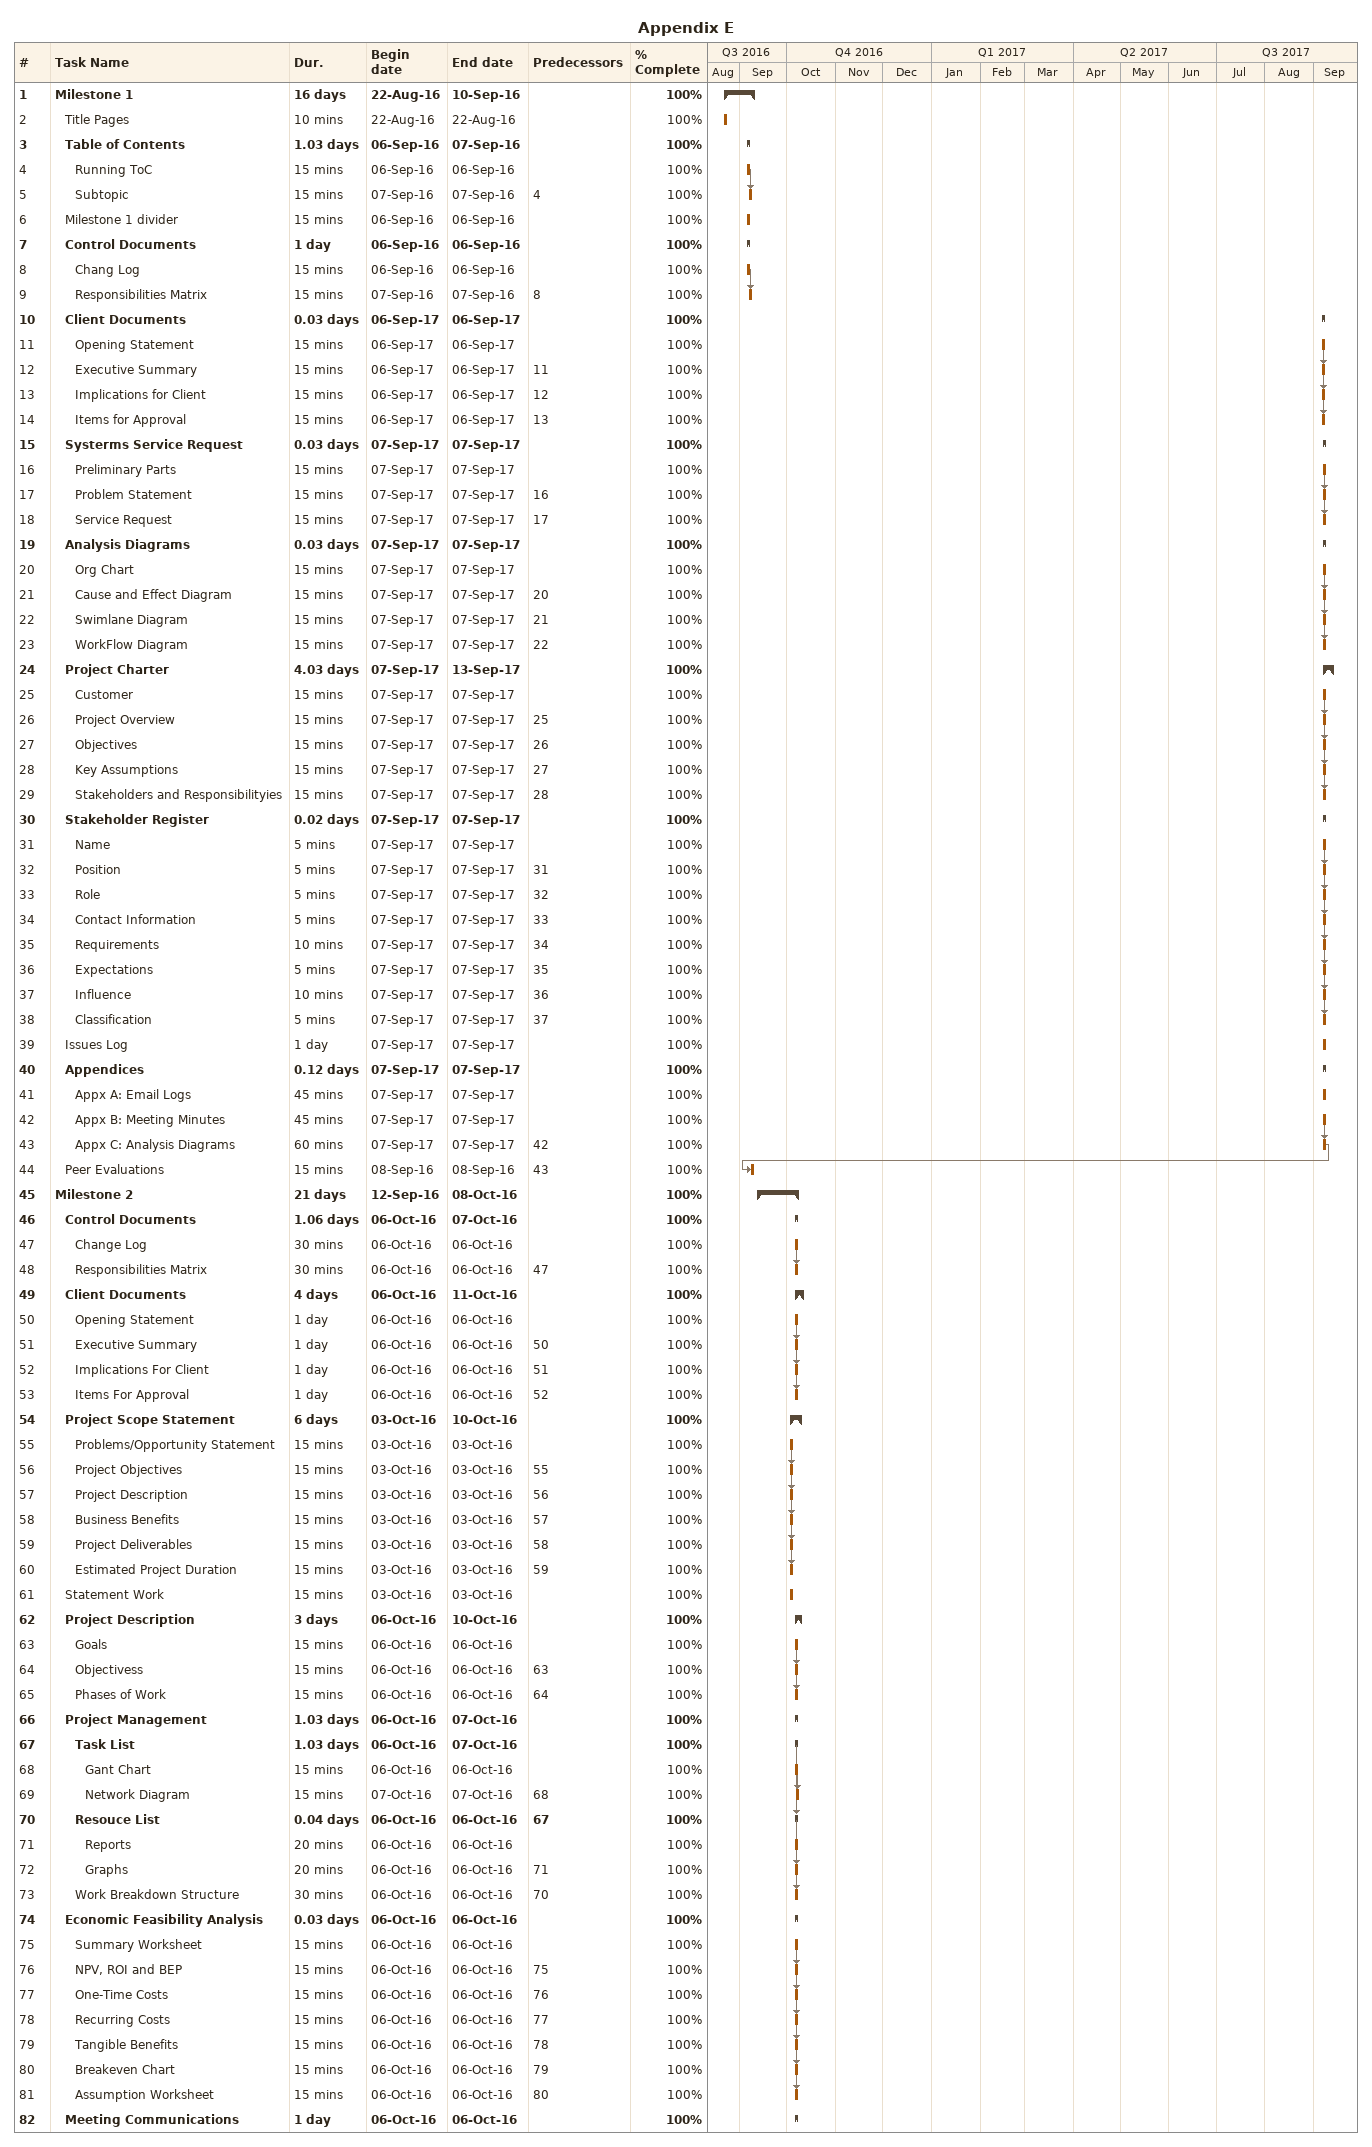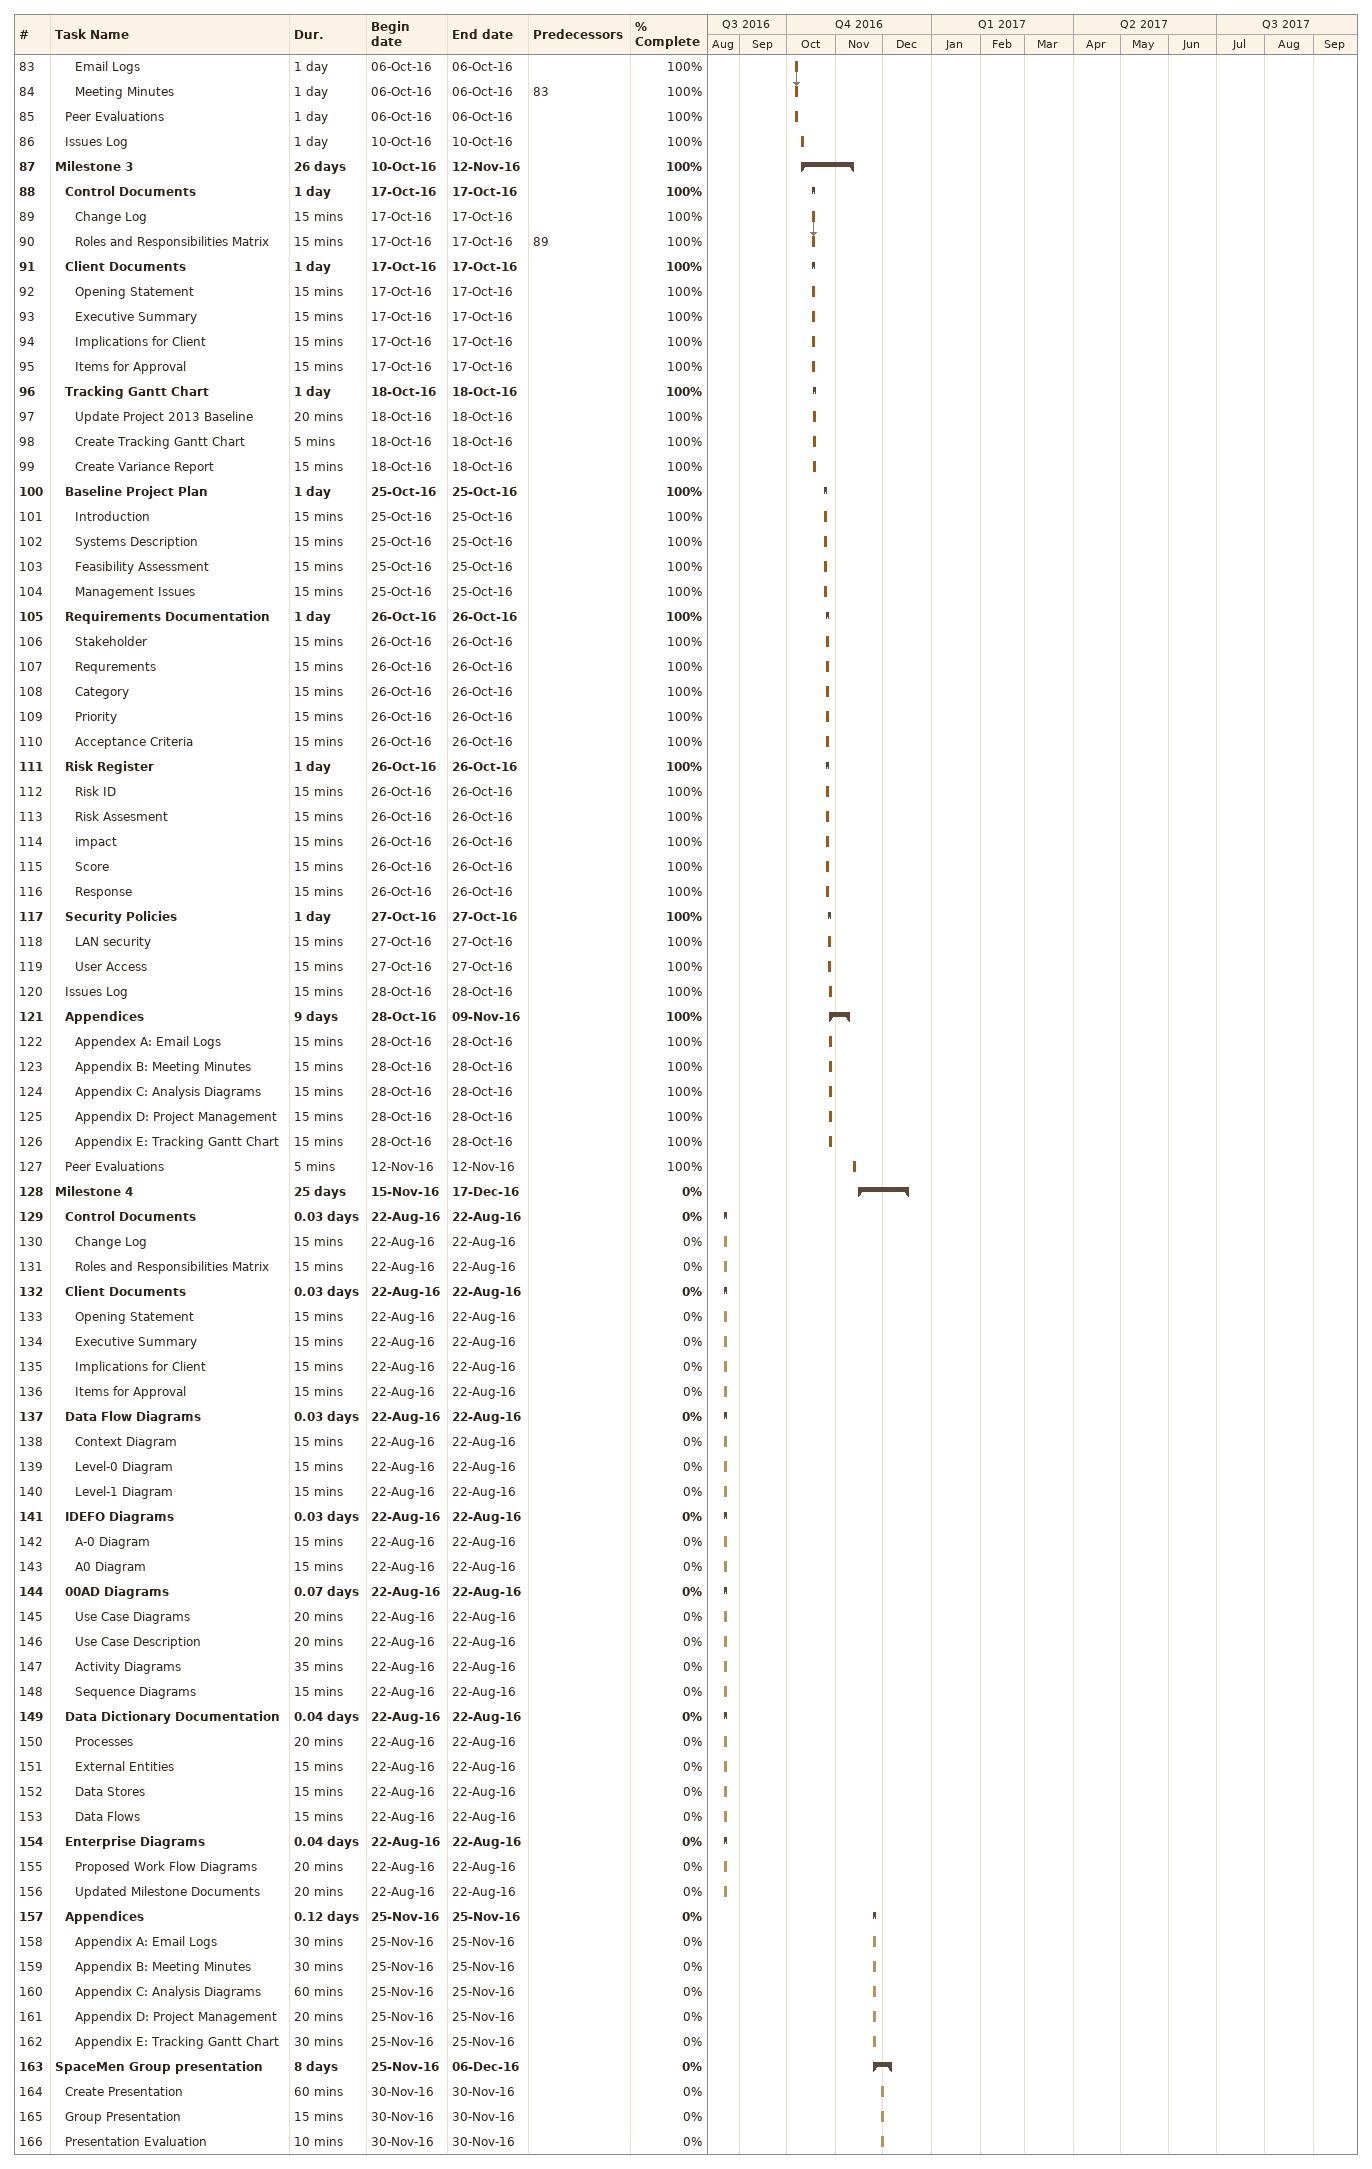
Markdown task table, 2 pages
Appendix E

| ID | Level | Task | Duration | Start | Finish | Predecessors | % complete |
|---|---|---|---|---|---|---|---|
| 1 | 1 | **Milestone 1** | 16d | 2016-08-22 | 2016-09-10 |  | 100 |
| 2 | 2 | Title Pages | 10min | 2016-08-22 | 2016-08-22 |  | 100 |
| 3 | 2 | **Table of Contents** | 1.03d | 2016-09-06 | 2016-09-07 |  | 100 |
| 4 | 3 | Running ToC | 15min | 2016-09-06 | 2016-09-06 |  | 100 |
| 5 | 3 | Subtopic | 15min | 2016-09-07 | 2016-09-07 | 4 | 100 |
| 6 | 2 | Milestone 1 divider | 15min | 2016-09-06 | 2016-09-06 |  | 100 |
| 7 | 2 | **Control Documents** | 1d | 2016-09-06 | 2016-09-06 |  | 100 |
| 8 | 3 | Chang Log | 15min | 2016-09-06 | 2016-09-06 |  | 100 |
| 9 | 3 | Responsibilities Matrix | 15min | 2016-09-07 | 2016-09-07 | 8 | 100 |
| 10 | 2 | **Client Documents** | 0.03d | 2017-09-06 | 2017-09-06 |  | 100 |
| 11 | 3 | Opening Statement | 15min | 2017-09-06 | 2017-09-06 |  | 100 |
| 12 | 3 | Executive Summary | 15min | 2017-09-06 | 2017-09-06 | 11 | 100 |
| 13 | 3 | Implications for Client | 15min | 2017-09-06 | 2017-09-06 | 12 | 100 |
| 14 | 3 | Items for Approval | 15min | 2017-09-06 | 2017-09-06 | 13 | 100 |
| 15 | 2 | **Systerms Service Request** | 0.03d | 2017-09-07 | 2017-09-07 |  | 100 |
| 16 | 3 | Preliminary Parts | 15min | 2017-09-07 | 2017-09-07 |  | 100 |
| 17 | 3 | Problem Statement | 15min | 2017-09-07 | 2017-09-07 | 16 | 100 |
| 18 | 3 | Service Request | 15min | 2017-09-07 | 2017-09-07 | 17 | 100 |
| 19 | 2 | **Analysis Diagrams** | 0.03d | 2017-09-07 | 2017-09-07 |  | 100 |
| 20 | 3 | Org Chart | 15min | 2017-09-07 | 2017-09-07 |  | 100 |
| 21 | 3 | Cause and Effect Diagram | 15min | 2017-09-07 | 2017-09-07 | 20 | 100 |
| 22 | 3 | Swimlane Diagram | 15min | 2017-09-07 | 2017-09-07 | 21 | 100 |
| 23 | 3 | WorkFlow Diagram | 15min | 2017-09-07 | 2017-09-07 | 22 | 100 |
| 24 | 2 | **Project Charter** | 4.03d | 2017-09-07 | 2017-09-13 |  | 100 |
| 25 | 3 | Customer | 15min | 2017-09-07 | 2017-09-07 |  | 100 |
| 26 | 3 | Project Overview | 15min | 2017-09-07 | 2017-09-07 | 25 | 100 |
| 27 | 3 | Objectives | 15min | 2017-09-07 | 2017-09-07 | 26 | 100 |
| 28 | 3 | Key Assumptions | 15min | 2017-09-07 | 2017-09-07 | 27 | 100 |
| 29 | 3 | Stakeholders and Responsibilityies | 15min | 2017-09-07 | 2017-09-07 | 28 | 100 |
| 30 | 2 | **Stakeholder Register** | 0.02d | 2017-09-07 | 2017-09-07 |  | 100 |
| 31 | 3 | Name | 5min | 2017-09-07 | 2017-09-07 |  | 100 |
| 32 | 3 | Position | 5min | 2017-09-07 | 2017-09-07 | 31 | 100 |
| 33 | 3 | Role | 5min | 2017-09-07 | 2017-09-07 | 32 | 100 |
| 34 | 3 | Contact Information | 5min | 2017-09-07 | 2017-09-07 | 33 | 100 |
| 35 | 3 | Requirements | 10min | 2017-09-07 | 2017-09-07 | 34 | 100 |
| 36 | 3 | Expectations | 5min | 2017-09-07 | 2017-09-07 | 35 | 100 |
| 37 | 3 | Influence | 10min | 2017-09-07 | 2017-09-07 | 36 | 100 |
| 38 | 3 | Classification | 5min | 2017-09-07 | 2017-09-07 | 37 | 100 |
| 39 | 2 | Issues Log | 1d | 2017-09-07 | 2017-09-07 |  | 100 |
| 40 | 2 | **Appendices** | 0.12d | 2017-09-07 | 2017-09-07 |  | 100 |
| 41 | 3 | Appx A: Email Logs | 45min | 2017-09-07 | 2017-09-07 |  | 100 |
| 42 | 3 | Appx B: Meeting Minutes | 45min | 2017-09-07 | 2017-09-07 |  | 100 |
| 43 | 3 | Appx C: Analysis Diagrams | 60min | 2017-09-07 | 2017-09-07 | 42 | 100 |
| 44 | 2 | Peer Evaluations | 15min | 2016-09-08 | 2016-09-08 | 43 | 100 |
| 45 | 1 | **Milestone 2** | 21d | 2016-09-12 | 2016-10-08 |  | 100 |
| 46 | 2 | **Control Documents** | 1.06d | 2016-10-06 | 2016-10-07 |  | 100 |
| 47 | 3 | Change Log | 30min | 2016-10-06 | 2016-10-06 |  | 100 |
| 48 | 3 | Responsibilities Matrix | 30min | 2016-10-06 | 2016-10-06 | 47 | 100 |
| 49 | 2 | **Client Documents** | 4d | 2016-10-06 | 2016-10-11 |  | 100 |
| 50 | 3 | Opening Statement | 1d | 2016-10-06 | 2016-10-06 |  | 100 |
| 51 | 3 | Executive Summary | 1d | 2016-10-06 | 2016-10-06 | 50 | 100 |
| 52 | 3 | Implications For Client | 1d | 2016-10-06 | 2016-10-06 | 51 | 100 |
| 53 | 3 | Items For Approval | 1d | 2016-10-06 | 2016-10-06 | 52 | 100 |
| 54 | 2 | **Project Scope Statement** | 6d | 2016-10-03 | 2016-10-10 |  | 100 |
| 55 | 3 | Problems/Opportunity Statement | 15min | 2016-10-03 | 2016-10-03 |  | 100 |
| 56 | 3 | Project Objectives | 15min | 2016-10-03 | 2016-10-03 | 55 | 100 |
| 57 | 3 | Project Description | 15min | 2016-10-03 | 2016-10-03 | 56 | 100 |
| 58 | 3 | Business Benefits | 15min | 2016-10-03 | 2016-10-03 | 57 | 100 |
| 59 | 3 | Project Deliverables | 15min | 2016-10-03 | 2016-10-03 | 58 | 100 |
| 60 | 3 | Estimated Project Duration | 15min | 2016-10-03 | 2016-10-03 | 59 | 100 |
| 61 | 2 | Statement Work | 15min | 2016-10-03 | 2016-10-03 |  | 100 |
| 62 | 2 | **Project Description** | 3d | 2016-10-06 | 2016-10-10 |  | 100 |
| 63 | 3 | Goals | 15min | 2016-10-06 | 2016-10-06 |  | 100 |
| 64 | 3 | Objectivess | 15min | 2016-10-06 | 2016-10-06 | 63 | 100 |
| 65 | 3 | Phases of Work | 15min | 2016-10-06 | 2016-10-06 | 64 | 100 |
| 66 | 2 | **Project Management** | 1.03d | 2016-10-06 | 2016-10-07 |  | 100 |
| 67 | 3 | **Task List** | 1.03d | 2016-10-06 | 2016-10-07 |  | 100 |
| 68 | 4 | Gant Chart | 15min | 2016-10-06 | 2016-10-06 |  | 100 |
| 69 | 4 | Network Diagram | 15min | 2016-10-07 | 2016-10-07 | 68 | 100 |
| 70 | 3 | **Resouce List** | 0.04d | 2016-10-06 | 2016-10-06 | 67 | 100 |
| 71 | 4 | Reports | 20min | 2016-10-06 | 2016-10-06 |  | 100 |
| 72 | 4 | Graphs | 20min | 2016-10-06 | 2016-10-06 | 71 | 100 |
| 73 | 3 | Work Breakdown Structure | 30min | 2016-10-06 | 2016-10-06 | 70 | 100 |
| 74 | 2 | **Economic Feasibility Analysis** | 0.03d | 2016-10-06 | 2016-10-06 |  | 100 |
| 75 | 3 | Summary Worksheet | 15min | 2016-10-06 | 2016-10-06 |  | 100 |
| 76 | 3 | NPV, ROI and BEP | 15min | 2016-10-06 | 2016-10-06 | 75 | 100 |
| 77 | 3 | One-Time Costs | 15min | 2016-10-06 | 2016-10-06 | 76 | 100 |
| 78 | 3 | Recurring Costs | 15min | 2016-10-06 | 2016-10-06 | 77 | 100 |
| 79 | 3 | Tangible Benefits | 15min | 2016-10-06 | 2016-10-06 | 78 | 100 |
| 80 | 3 | Breakeven Chart | 15min | 2016-10-06 | 2016-10-06 | 79 | 100 |
| 81 | 3 | Assumption Worksheet | 15min | 2016-10-06 | 2016-10-06 | 80 | 100 |
| 82 | 2 | **Meeting Communications** | 1d | 2016-10-06 | 2016-10-06 |  | 100 |
| 83 | 3 | Email Logs | 1d | 2016-10-06 | 2016-10-06 |  | 100 |
| 84 | 3 | Meeting Minutes | 1d | 2016-10-06 | 2016-10-06 | 83 | 100 |
| 85 | 2 | Peer Evaluations | 1d | 2016-10-06 | 2016-10-06 |  | 100 |
| 86 | 2 | Issues Log | 1d | 2016-10-10 | 2016-10-10 |  | 100 |
| 87 | 1 | **Milestone 3** | 26d | 2016-10-10 | 2016-11-12 |  | 100 |
| 88 | 2 | **Control Documents** | 1d | 2016-10-17 | 2016-10-17 |  | 100 |
| 89 | 3 | Change Log | 15min | 2016-10-17 | 2016-10-17 |  | 100 |
| 90 | 3 | Roles and Responsibilities Matrix | 15min | 2016-10-17 | 2016-10-17 | 89 | 100 |
| 91 | 2 | **Client Documents** | 1d | 2016-10-17 | 2016-10-17 |  | 100 |
| 92 | 3 | Opening Statement | 15min | 2016-10-17 | 2016-10-17 |  | 100 |
| 93 | 3 | Executive Summary | 15min | 2016-10-17 | 2016-10-17 |  | 100 |
| 94 | 3 | Implications for Client | 15min | 2016-10-17 | 2016-10-17 |  | 100 |
| 95 | 3 | Items for Approval | 15min | 2016-10-17 | 2016-10-17 |  | 100 |
| 96 | 2 | **Tracking Gantt Chart** | 1d | 2016-10-18 | 2016-10-18 |  | 100 |
| 97 | 3 | Update Project 2013 Baseline | 20min | 2016-10-18 | 2016-10-18 |  | 100 |
| 98 | 3 | Create Tracking Gantt Chart | 5min | 2016-10-18 | 2016-10-18 |  | 100 |
| 99 | 3 | Create Variance Report | 15min | 2016-10-18 | 2016-10-18 |  | 100 |
| 100 | 2 | **Baseline Project Plan** | 1d | 2016-10-25 | 2016-10-25 |  | 100 |
| 101 | 3 | Introduction | 15min | 2016-10-25 | 2016-10-25 |  | 100 |
| 102 | 3 | Systems Description | 15min | 2016-10-25 | 2016-10-25 |  | 100 |
| 103 | 3 | Feasibility Assessment | 15min | 2016-10-25 | 2016-10-25 |  | 100 |
| 104 | 3 | Management Issues | 15min | 2016-10-25 | 2016-10-25 |  | 100 |
| 105 | 2 | **Requirements Documentation** | 1d | 2016-10-26 | 2016-10-26 |  | 100 |
| 106 | 3 | Stakeholder | 15min | 2016-10-26 | 2016-10-26 |  | 100 |
| 107 | 3 | Requrements | 15min | 2016-10-26 | 2016-10-26 |  | 100 |
| 108 | 3 | Category | 15min | 2016-10-26 | 2016-10-26 |  | 100 |
| 109 | 3 | Priority | 15min | 2016-10-26 | 2016-10-26 |  | 100 |
| 110 | 3 | Acceptance Criteria | 15min | 2016-10-26 | 2016-10-26 |  | 100 |
| 111 | 2 | **Risk Register** | 1d | 2016-10-26 | 2016-10-26 |  | 100 |
| 112 | 3 | Risk ID | 15min | 2016-10-26 | 2016-10-26 |  | 100 |
| 113 | 3 | Risk Assesment | 15min | 2016-10-26 | 2016-10-26 |  | 100 |
| 114 | 3 | impact | 15min | 2016-10-26 | 2016-10-26 |  | 100 |
| 115 | 3 | Score | 15min | 2016-10-26 | 2016-10-26 |  | 100 |
| 116 | 3 | Response | 15min | 2016-10-26 | 2016-10-26 |  | 100 |
| 117 | 2 | **Security Policies** | 1d | 2016-10-27 | 2016-10-27 |  | 100 |
| 118 | 3 | LAN security | 15min | 2016-10-27 | 2016-10-27 |  | 100 |
| 119 | 3 | User Access | 15min | 2016-10-27 | 2016-10-27 |  | 100 |
| 120 | 2 | Issues Log | 15min | 2016-10-28 | 2016-10-28 |  | 100 |
| 121 | 2 | **Appendices** | 9d | 2016-10-28 | 2016-11-09 |  | 100 |
| 122 | 3 | Appendex A: Email Logs | 15min | 2016-10-28 | 2016-10-28 |  | 100 |
| 123 | 3 | Appendix B: Meeting Minutes | 15min | 2016-10-28 | 2016-10-28 |  | 100 |
| 124 | 3 | Appendix C: Analysis Diagrams | 15min | 2016-10-28 | 2016-10-28 |  | 100 |
| 125 | 3 | Appendix D: Project Management | 15min | 2016-10-28 | 2016-10-28 |  | 100 |
| 126 | 3 | Appendix E: Tracking Gantt Chart | 15min | 2016-10-28 | 2016-10-28 |  | 100 |
| 127 | 2 | Peer Evaluations | 5min | 2016-11-12 | 2016-11-12 |  | 100 |
| 128 | 1 | **Milestone 4** | 25d | 2016-11-15 | 2016-12-17 |  | 0 |
| 129 | 2 | **Control Documents** | 0.03d | 2016-08-22 | 2016-08-22 |  | 0 |
| 130 | 3 | Change Log | 15min | 2016-08-22 | 2016-08-22 |  | 0 |
| 131 | 3 | Roles and Responsibilities Matrix | 15min | 2016-08-22 | 2016-08-22 |  | 0 |
| 132 | 2 | **Client Documents** | 0.03d | 2016-08-22 | 2016-08-22 |  | 0 |
| 133 | 3 | Opening Statement | 15min | 2016-08-22 | 2016-08-22 |  | 0 |
| 134 | 3 | Executive Summary | 15min | 2016-08-22 | 2016-08-22 |  | 0 |
| 135 | 3 | Implications for Client | 15min | 2016-08-22 | 2016-08-22 |  | 0 |
| 136 | 3 | Items for Approval | 15min | 2016-08-22 | 2016-08-22 |  | 0 |
| 137 | 2 | **Data Flow Diagrams** | 0.03d | 2016-08-22 | 2016-08-22 |  | 0 |
| 138 | 3 | Context Diagram | 15min | 2016-08-22 | 2016-08-22 |  | 0 |
| 139 | 3 | Level-0 Diagram | 15min | 2016-08-22 | 2016-08-22 |  | 0 |
| 140 | 3 | Level-1 Diagram | 15min | 2016-08-22 | 2016-08-22 |  | 0 |
| 141 | 2 | **IDEFO Diagrams** | 0.03d | 2016-08-22 | 2016-08-22 |  | 0 |
| 142 | 3 | A-0 Diagram | 15min | 2016-08-22 | 2016-08-22 |  | 0 |
| 143 | 3 | A0 Diagram | 15min | 2016-08-22 | 2016-08-22 |  | 0 |
| 144 | 2 | **00AD Diagrams** | 0.07d | 2016-08-22 | 2016-08-22 |  | 0 |
| 145 | 3 | Use Case Diagrams | 20min | 2016-08-22 | 2016-08-22 |  | 0 |
| 146 | 3 | Use Case Description | 20min | 2016-08-22 | 2016-08-22 |  | 0 |
| 147 | 3 | Activity Diagrams | 35min | 2016-08-22 | 2016-08-22 |  | 0 |
| 148 | 3 | Sequence Diagrams | 15min | 2016-08-22 | 2016-08-22 |  | 0 |
| 149 | 2 | **Data Dictionary Documentation** | 0.04d | 2016-08-22 | 2016-08-22 |  | 0 |
| 150 | 3 | Processes | 20min | 2016-08-22 | 2016-08-22 |  | 0 |
| 151 | 3 | External Entities | 15min | 2016-08-22 | 2016-08-22 |  | 0 |
| 152 | 3 | Data Stores | 15min | 2016-08-22 | 2016-08-22 |  | 0 |
| 153 | 3 | Data Flows | 15min | 2016-08-22 | 2016-08-22 |  | 0 |
| 154 | 2 | **Enterprise Diagrams** | 0.04d | 2016-08-22 | 2016-08-22 |  | 0 |
| 155 | 3 | Proposed Work Flow Diagrams | 20min | 2016-08-22 | 2016-08-22 |  | 0 |
| 156 | 3 | Updated Milestone Documents | 20min | 2016-08-22 | 2016-08-22 |  | 0 |
| 157 | 2 | **Appendices** | 0.12d | 2016-11-25 | 2016-11-25 |  | 0 |
| 158 | 3 | Appendix A: Email Logs | 30min | 2016-11-25 | 2016-11-25 |  | 0 |
| 159 | 3 | Appendix B: Meeting Minutes | 30min | 2016-11-25 | 2016-11-25 |  | 0 |
| 160 | 3 | Appendix C: Analysis Diagrams | 60min | 2016-11-25 | 2016-11-25 |  | 0 |
| 161 | 3 | Appendix D: Project Management | 20min | 2016-11-25 | 2016-11-25 |  | 0 |
| 162 | 3 | Appendix E: Tracking Gantt Chart | 30min | 2016-11-25 | 2016-11-25 |  | 0 |
| 163 | 1 | **SpaceMen Group presentation** | 8d | 2016-11-25 | 2016-12-06 |  | 0 |
| 164 | 2 | Create Presentation | 60min | 2016-11-30 | 2016-11-30 |  | 0 |
| 165 | 2 | Group Presentation | 15min | 2016-11-30 | 2016-11-30 |  | 0 |
| 166 | 2 | Presentation Evaluation | 10min | 2016-11-30 | 2016-11-30 |  | 0 |
